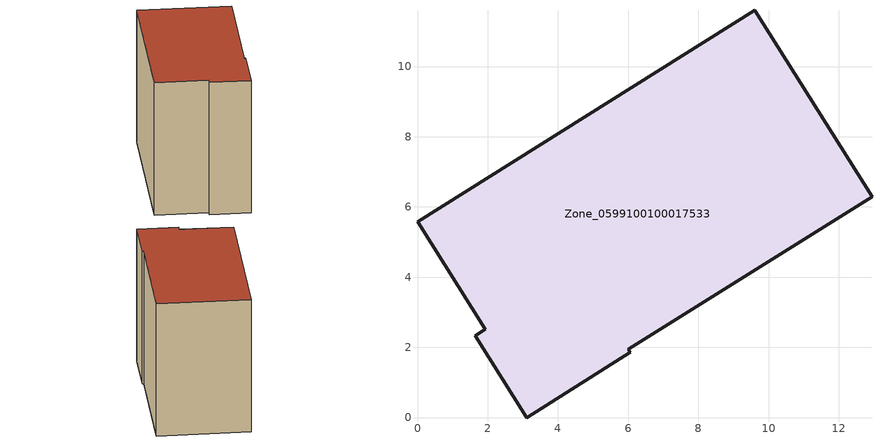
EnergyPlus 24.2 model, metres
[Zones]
Zone_0599100100017533
 floor ground (C_G): 6.01,1.94 6.06,1.86 3.11,0 1.64,2.33 1.93,2.52 0,5.58 9.61,11.6 12.95,6.29 z0
 wall outside (C_F): 6.06,1.86 6.01,1.94 12.95,6.29 9.61,11.6 0,5.58 1.93,2.52 1.64,2.33 3.11,0 6.06,1.86 z0:9.59
 roof outside (C_R): 6.01,1.94 12.95,6.29 9.61,11.6 0,5.58 1.93,2.52 1.64,2.33 3.11,0 6.06,1.86 z9.59
[BUILDING]
Pand.0599100100017533: North Axis=0; Terrain=City; Loads Convergence Tolerance Value=0.04; Temperature Convergence Tolerance Value=0.4; Solar Distribution=FullExterior; Maximum Number of Warmup Days=25; Minimum Number of Warmup Days=1
[Site:Location]
Rotterdam.The.Hague.AP_ZH_NLD Design_Conditions: Latitude=51.96; Longitude=4.45; Time Zone=1; Elevation=-4.5
[SITE:GROUNDTEMPERATURE:BUILDINGSURFACE]
18, 18, 18, 18, 18, 18, 18, 18, 18, 18, 18, 18
[MATERIAL] Thermal Absorptance=0.9; Solar Absorptance=0.7; Visible Absorptance=0.7
Name | Roughness | Thickness | Conductivity | Density | Specific Heat
G.TC.2015-2018 | MediumSmooth | 0.15 | 0.0428571 | 540 | 1210
F.TC.2015-2018 | Rough | 0.3 | 0.0666667 | 1920 | 840
R.TC.2015-2018 | MediumRough | 0.2 | 0.0333333 | 1500 | 1000
[CONSTRUCTION]
C_G: G.TC.2015-2018
C_F: F.TC.2015-2018
C_R: R.TC.2015-2018
[ZONE]
Zone_0599100100017533: Type=1; Multiplier=1; Ceiling Height=Autocalculate; Volume=Autocalculate; Floor Area=autocalculate; Part of Total Floor Area=Yes
[ZONEINFILTRATION:DESIGNFLOWRATE]
Infil_Zone_0599100100017533: Zone or ZoneList or Space or SpaceList=Zone_0599100100017533; Schedule=AlwaysOn; Design Flow Rate Calculation Method=Flow/Area; Flow Rate per Floor Area=0.0015; Constant Term Coefficient=1; Temperature Term Coefficient=0; Velocity Term Coefficient=0; Velocity Squared Term Coefficient=0
[HVACTEMPLATE:ZONE:IDEALLOADSAIRSYSTEM]
Zone_0599100100017533: Maximum Heating Supply Air Temperature=50; Minimum Cooling Supply Air Temperature=13; Maximum Heating Supply Air Humidity Ratio=0.0156; Minimum Cooling Supply Air Humidity Ratio=0.0077; Heating Limit=NoLimit; Cooling Limit=NoLimit; Dehumidification Control Type=ConstantSensibleHeatRatio; Cooling Sensible Heat Ratio=0.7; Dehumidification Setpoint=60; Humidification Control Type=None; Humidification Setpoint=30; Outdoor Air Method=None; Outdoor Air Flow Rate per Person=0.00944; Outdoor Air Flow Rate per Zone Floor Area=0; Outdoor Air Flow Rate per Zone=0; Demand Controlled Ventilation Type=None; Outdoor Air Economizer Type=NoEconomizer; Heat Recovery Type=None; Sensible Heat Recovery Effectiveness=0.7; Latent Heat Recovery Effectiveness=0.65
[ZONECONTROL:THERMOSTAT]
ThermostatControl_Zone_0599100100017533: Zone or ZoneList=Zone_0599100100017533; Control Type Schedule=DualSetpointControlType; Control 1=Thermostat_Zone_0599100100017533; Temperature Difference Between Cutout And Setpoint=0
[THERMOSTATSETPOINT:DUALSETPOINT]
Thermostat_Zone_0599100100017533: Heating Setpoint Temperature Schedule=HeatingSetpoint_Zone_0599100100017533; Cooling Setpoint Temperature Schedule=CoolingSetpoint_Zone_0599100100017533
[SCHEDULE:COMPACT]
HeatingSetpoint_Zone_0599100100017533: Through: 12/31, For: AllDays, Until: 24:00, 21
CoolingSetpoint_Zone_0599100100017533: Through: 12/31, For: AllDays, Until: 24:00, 24
DualSetpointControlType: Through: 12/31, For: AllDays, Until: 24:00, 4
AlwaysOn: Through: 12/31, For: AllDays, Until: 24:00, 1
